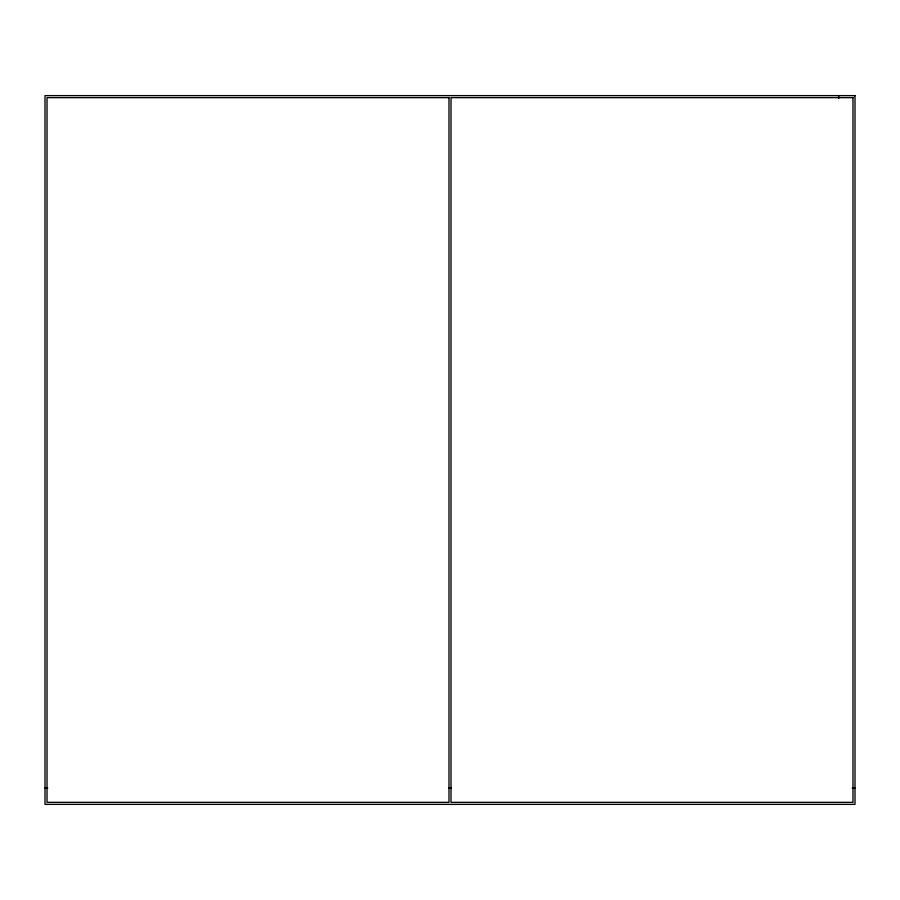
<?xml version="1.0" encoding="UTF-8"?>
<svg xmlns="http://www.w3.org/2000/svg" width="900" height="900" viewBox="0 0 900 900"><rect width="100%" height="100%" fill="white"/><g stroke="black" fill="none" stroke-linecap="round" stroke-linejoin="round"><path stroke-width="1.35" d="M45 788.175L47.812 788.175M448.594 788.175L451.406 788.175M852.188 788.175L855 788.175M838.8 95.625L838.8 98.438M855 95.625L45 95.625L45 804.375L855 804.375L855 95.625M448.988 97.65L47.025 97.65L47.025 802.35L448.988 802.35L448.988 97.65M852.975 97.65L451.012 97.65L451.012 802.35L852.975 802.35L852.975 97.65"/></g></svg>
